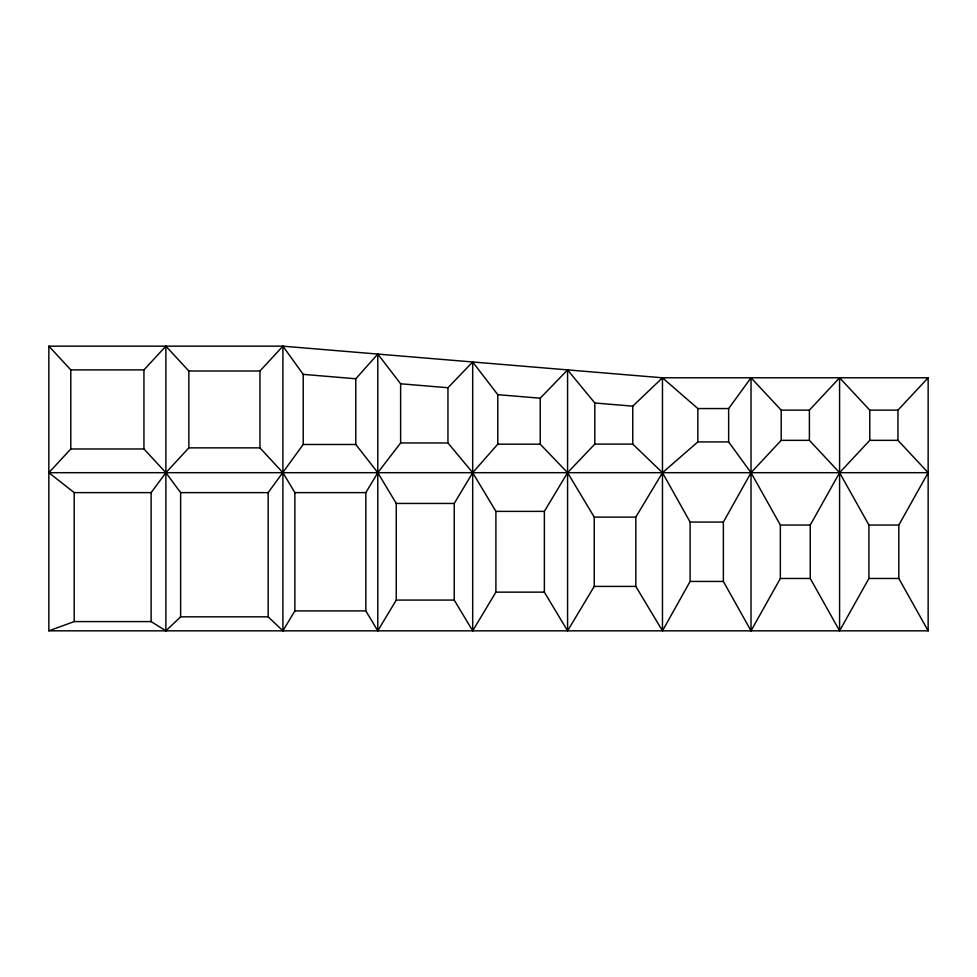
<?xml version="1.0" encoding="UTF-8"?>
<svg xmlns="http://www.w3.org/2000/svg" width="977" height="977" viewBox="0 0 977 977"><rect width="100%" height="100%" fill="white"/><g stroke="black" fill="none" stroke-linecap="round" stroke-linejoin="round"><path stroke-width="1.47" d="M48.85 630.837L48.85 346.163L282.903 346.163L662.467 377.794L928.15 377.794L928.15 630.837L48.85 630.837L74.191 621.592L151.13 621.592L165.882 630.837L180.623 616.829L268.162 616.829L282.903 630.837L294.871 610.906L294.871 492.616L282.903 472.685L259.943 447.857L259.943 371.004L282.903 346.163L303.224 374.374L303.224 444.474L268.162 492.616L268.162 616.829M728.647 441.922L728.647 408.557L751.02 377.794L781.209 410.145L781.209 440.346L751.02 472.685L723.371 522.072L723.371 581.437L751.02 630.837L780.354 578.469L780.354 525.052L751.02 472.685L728.647 441.922L697.847 441.922L662.467 472.685L635.807 517.114L635.807 586.408L662.467 630.837L690.116 581.437L690.116 522.072L662.467 472.685L632.766 444.108L594.81 444.108L567.576 472.685L544.36 511.374L544.36 592.147L567.576 630.837L594.236 586.408L594.236 517.114L567.576 472.685L540.22 444.181L540.22 398.201L567.576 369.892L594.81 403L594.81 444.108M810.263 525.052L839.585 472.685L869.774 440.346L869.774 410.145L839.585 377.794L809.396 410.145L809.396 440.346L839.585 472.685L868.919 525.052L868.919 578.469L839.585 630.837L810.263 578.469L810.263 525.052L780.354 525.052M928.15 630.837L898.828 578.469L898.828 525.052L928.15 472.685L897.961 440.346L897.961 410.145L928.15 377.794M365.838 492.616L377.794 472.685L400.619 442.96L400.619 383.79L377.794 354.077L355.799 378.758L355.799 444.474L377.794 472.685L396.259 503.448L396.259 600.073L377.794 630.837L365.838 610.906L365.838 492.616L294.871 492.616M454.232 503.448L472.685 472.685L497.781 444.181L497.781 394.671L472.685 361.978L447.954 387.735L447.954 442.96L472.685 472.685L495.901 511.374L495.901 592.147L472.685 630.837L454.232 600.073L454.232 503.448L396.259 503.448M151.13 621.592L151.13 492.616L165.882 472.685L188.854 447.857L188.854 371.004L165.882 346.163L143.937 369.892L143.937 448.968L165.882 472.685L180.623 492.616L180.623 616.829M151.13 492.616L74.191 492.616L48.85 472.685L70.796 448.968L70.796 369.892L48.85 346.163M632.766 444.108L632.766 406.163L662.467 377.794L697.847 408.557L728.647 408.557M70.796 369.892L143.937 369.892M188.854 371.004L259.943 371.004M781.209 410.145L809.396 410.145M869.774 410.145L897.961 410.145M781.209 440.346L809.396 440.346M869.774 440.346L897.961 440.346M400.619 442.96L447.954 442.96M497.781 444.181L540.22 444.181M303.224 444.474L355.799 444.474M188.854 447.857L259.943 447.857M70.796 448.968L143.937 448.968M48.85 472.685L928.15 472.685M180.623 492.616L268.162 492.616M495.901 511.374L544.36 511.374M594.236 517.114L635.807 517.114M690.116 522.072L723.371 522.072M868.919 525.052L898.828 525.052M780.354 578.469L810.263 578.469M868.919 578.469L898.828 578.469M690.116 581.437L723.371 581.437M594.236 586.408L635.807 586.408M495.901 592.147L544.36 592.147M396.259 600.073L454.232 600.073M294.871 610.906L365.838 610.906M303.224 374.374L355.799 378.758M400.619 383.79L447.954 387.735M497.781 394.671L540.22 398.201M594.81 403L632.766 406.163M839.585 377.794L839.585 630.837M751.02 377.794L751.02 630.837M697.847 408.557L697.847 441.922M662.467 377.794L662.467 630.837M567.576 369.892L567.576 630.837M472.685 361.978L472.685 630.837M377.794 354.077L377.794 630.837M282.903 346.163L282.903 630.837M165.882 346.163L165.882 630.837M74.191 492.616L74.191 621.592"/></g></svg>
